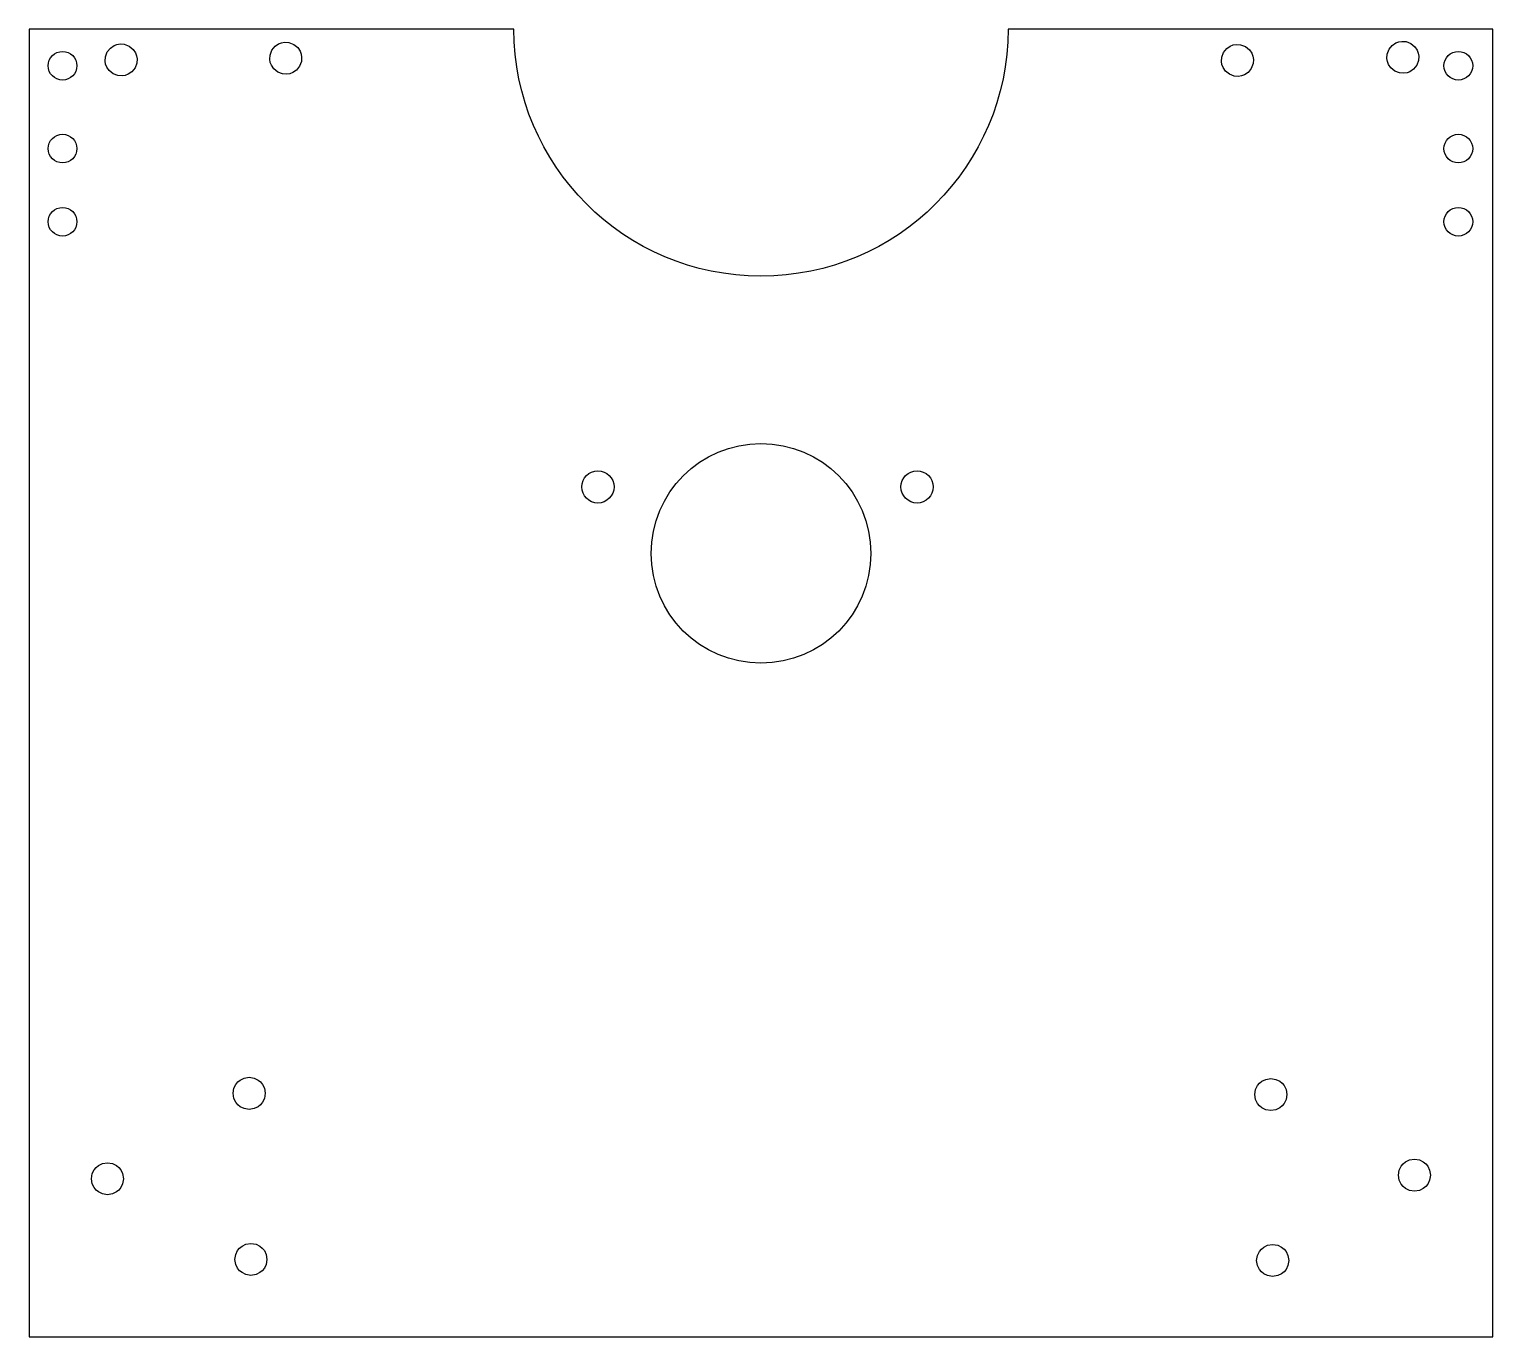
# Model space of a CAD drawing. Header units: millimetres. Extents: x 156 to 316, y 174 to 317.
import ezdxf

# ---------------------------------------------------------------- set-up
doc = ezdxf.new("R2010")
doc.units = ezdxf.units.MM
doc.layers.get('0').update_dxf_attribs({"linetype": 'CONTINUOUS'})

msp = doc.modelspace()

# ---------------------------------------------------------------- linework, layer by layer
msp.add_lwpolyline([(316, 316.99), (263.01, 316.99, -0.999685), (208.99, 316.99), (156, 316.99), (156, 174), (316, 174)], format="xyb", close=True)
for points in [[(165.59, 315.32), (165.93, 315.38), (166.39, 315.35), (166.92, 315.15), (167.35, 314.79), (167.61, 314.41), (167.73, 314.09), (167.79, 313.75), (167.76, 313.28), (167.56, 312.76), (167.2, 312.32), (166.82, 312.07), (166.5, 311.94), (166.16, 311.89), (165.69, 311.92), (165.17, 312.12), (164.73, 312.47), (164.47, 312.86), (164.35, 313.18), (164.3, 313.52), (164.33, 313.99), (164.53, 314.51), (164.88, 314.94), (165.27, 315.2)], [(182.88, 315.13), (183.26, 315.39), (183.58, 315.51), (183.92, 315.57), (184.39, 315.54), (184.91, 315.34), (185.35, 314.98), (185.61, 314.6), (185.73, 314.28), (185.78, 313.93), (185.75, 313.47), (185.55, 312.95), (185.2, 312.51), (184.81, 312.25), (184.49, 312.13), (184.15, 312.08), (183.69, 312.11), (183.16, 312.31), (182.73, 312.66), (182.47, 313.05), (182.35, 313.37), (182.29, 313.71), (182.32, 314.17), (182.52, 314.7)], [(288.2, 311.84), (287.73, 311.87), (287.21, 312.07), (286.78, 312.42), (286.52, 312.81), (286.39, 313.13), (286.34, 313.47), (286.37, 313.94), (286.57, 314.46), (286.92, 314.9), (287.31, 315.15), (287.63, 315.28), (287.97, 315.33), (288.44, 315.3), (288.96, 315.1), (289.39, 314.75), (289.65, 314.36), (289.77, 314.04), (289.83, 313.7), (289.8, 313.24), (289.6, 312.71), (289.25, 312.28), (288.86, 312.02), (288.54, 311.9)], [(307.74, 314.7), (307.86, 314.38), (307.92, 314.04), (307.89, 313.57), (307.69, 313.05), (307.33, 312.61), (306.95, 312.35), (306.63, 312.23), (306.29, 312.18), (305.82, 312.21), (305.3, 312.41), (304.86, 312.76), (304.6, 313.15), (304.48, 313.47), (304.43, 313.81), (304.46, 314.27), (304.66, 314.8), (305.01, 315.23), (305.4, 315.49), (305.72, 315.61), (306.06, 315.67), (306.52, 315.64), (307.05, 315.44), (307.48, 315.08)], [(179.49, 202.28), (180.04, 202.37), (180.6, 202.28), (181.01, 202.07), (181.28, 201.86), (181.5, 201.59), (181.7, 201.17), (181.79, 200.62), (181.7, 200.07), (181.5, 199.65), (181.28, 199.38), (181.01, 199.16), (180.6, 198.96), (180.04, 198.87), (179.49, 198.96), (179.07, 199.16), (178.81, 199.38), (178.59, 199.65), (178.38, 200.07), (178.29, 200.62), (178.38, 201.17), (178.59, 201.59), (178.81, 201.86), (179.07, 202.07)], [(292.98, 201.73), (293.2, 201.46), (293.41, 201.05), (293.49, 200.49), (293.41, 199.94), (293.2, 199.52), (292.98, 199.26), (292.72, 199.04), (292.3, 198.83), (291.74, 198.74), (291.19, 198.83), (290.77, 199.04), (290.51, 199.26), (290.29, 199.52), (290.08, 199.94), (289.99, 200.49), (290.08, 201.05), (290.29, 201.46), (290.51, 201.73), (290.77, 201.95), (291.19, 202.15), (291.74, 202.24), (292.3, 202.15), (292.72, 201.95)], [(165.1, 192.94), (165.52, 192.74), (165.78, 192.52), (166, 192.25), (166.21, 191.84), (166.3, 191.28), (166.21, 190.73), (166, 190.31), (165.78, 190.04), (165.52, 189.83), (165.1, 189.62), (164.55, 189.53), (163.99, 189.62), (163.58, 189.83), (163.31, 190.04), (163.09, 190.31), (162.89, 190.73), (162.8, 191.28), (162.89, 191.84), (163.09, 192.25), (163.31, 192.52), (163.58, 192.74), (163.99, 192.94), (164.55, 193.03)], [(305.98, 192.64), (306.2, 192.91), (306.47, 193.13), (306.89, 193.33), (307.44, 193.42), (307.99, 193.33), (308.41, 193.13), (308.68, 192.91), (308.9, 192.64), (309.1, 192.23), (309.19, 191.67), (309.1, 191.12), (308.9, 190.7), (308.68, 190.43), (308.41, 190.22), (307.99, 190.01), (307.44, 189.92), (306.89, 190.01), (306.47, 190.22), (306.2, 190.43), (305.98, 190.7), (305.78, 191.12), (305.69, 191.67), (305.78, 192.23)], [(179, 183.7), (179.27, 183.92), (179.69, 184.12), (180.24, 184.21), (180.79, 184.12), (181.21, 183.92), (181.48, 183.7), (181.7, 183.43), (181.9, 183.01), (181.99, 182.46), (181.9, 181.91), (181.7, 181.49), (181.48, 181.22), (181.21, 181.01), (180.79, 180.8), (180.24, 180.71), (179.69, 180.8), (179.27, 181.01), (179, 181.22), (178.78, 181.49), (178.58, 181.91), (178.49, 182.46), (178.58, 183.01), (178.78, 183.43)], [(290.97, 183.79), (291.39, 184), (291.94, 184.09), (292.5, 184), (292.91, 183.79), (293.18, 183.57), (293.4, 183.31), (293.6, 182.89), (293.69, 182.34), (293.6, 181.78), (293.4, 181.36), (293.18, 181.1), (292.91, 180.88), (292.5, 180.68), (291.94, 180.59), (291.39, 180.68), (290.97, 180.88), (290.71, 181.1), (290.49, 181.36), (290.28, 181.78), (290.19, 182.34), (290.28, 182.89), (290.49, 183.31), (290.71, 183.57)]]:
    msp.add_lwpolyline(points, close=True)
for centre, radius in [((159.64, 313), 1.57), ((312.24, 313), 1.57), ((159.64, 303.94), 1.57), ((312.24, 303.94), 1.57), ((159.64, 295.94), 1.57), ((312.24, 295.94), 1.57), ((236, 259.67), 12.01), ((218.17, 266.94), 1.76), ((253.06, 266.94), 1.76)]:
    msp.add_circle(centre, radius)

doc.saveas('drawing.dxf')
